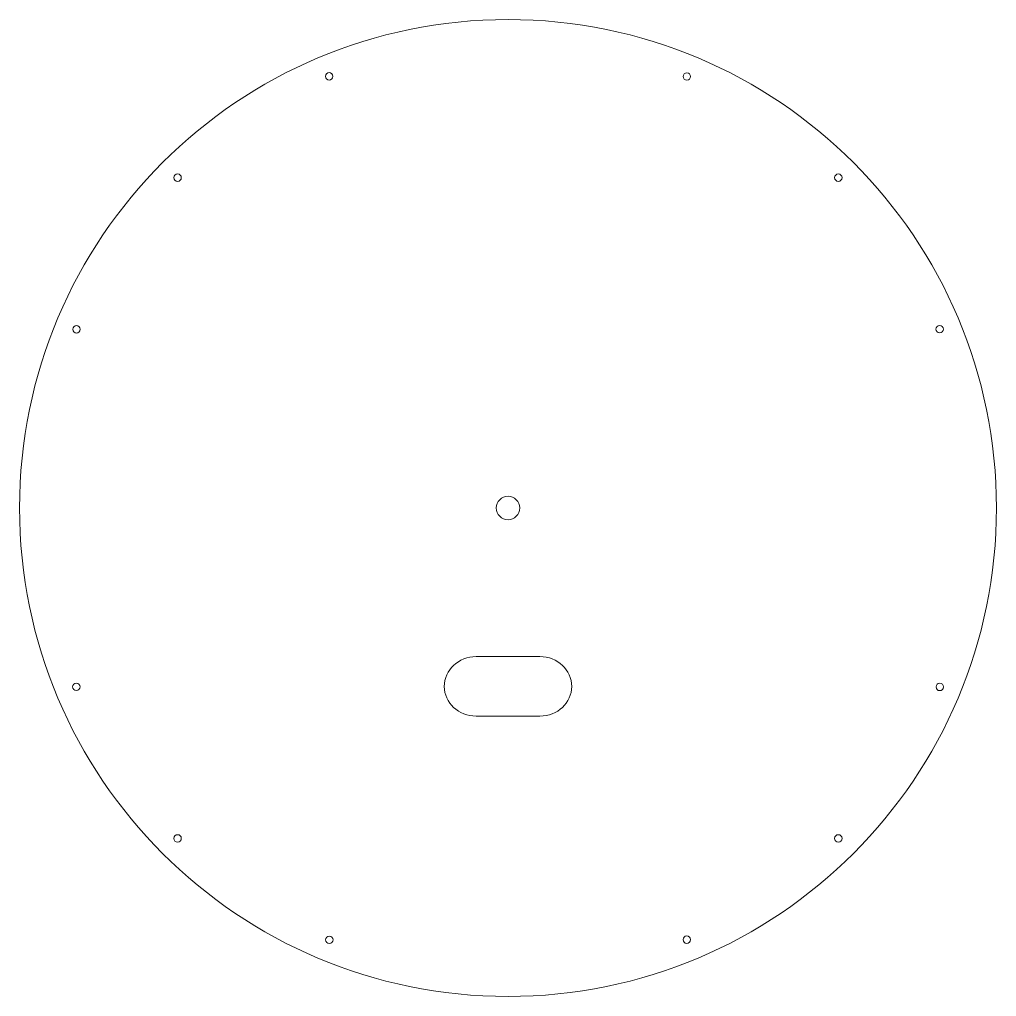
# Model space of a CAD drawing. Header units: millimetres. Extents: x 0 to 460, y 0 to 460.
import ezdxf

# ---------------------------------------------------------------- set-up
doc = ezdxf.new("R2010")
doc.units = ezdxf.units.MM
doc.header["$MEASUREMENT"] = 0
doc.layers.add('_레이어 2', color=7, linetype='Continuous', lineweight=0)

# ---------------------------------------------------------------- blocks, each defined once
blk = doc.blocks.new('Block_2')
at = {"layer": '_레이어 2', "color": 250, "lineweight": 18, "true_color": 0x231815}
for centre, radius in [((230.09, 230.09), 230), ((145.88, 433.34), 1.75), ((314.33, 433.28), 1.75), ((74.51, 385.65), 1.75), ((385.64, 385.65), 1.75), ((26.89, 314.22), 1.75), ((433.33, 314.28), 1.75), ((26.82, 145.9), 1.75), ((433.39, 145.83), 1.75), ((74.51, 74.52), 1.75), ((385.64, 74.52), 1.75), ((145.95, 26.77), 1.75), ((314.27, 26.84), 1.75)]:
    blk.add_circle(centre, radius, dxfattribs=at)
blk = doc.blocks.new('Block_1')
at = {"layer": '_레이어 2', "color": 250, "lineweight": 18, "true_color": 0x231815}
blk.add_circle((230.09, 230.09), 5.5, dxfattribs=at)
blk.add_open_spline([(245.09, 160.09), (245.09, 160.09), (215.09, 160.09), (215.09, 160.09), (206.81, 160.09), (200.09, 153.82), (200.09, 146.09), (200.09, 138.36), (206.81, 132.09), (215.09, 132.09), (215.09, 132.09), (245.09, 132.09), (245.09, 132.09), (253.38, 132.09), (260.09, 138.36), (260.09, 146.09), (260.09, 153.82), (253.38, 160.09), (245.09, 160.09)], degree=3, knots=[0, 0, 0, 0, 1, 1, 1, 2, 2, 2, 3, 3, 3, 4, 4, 4, 5, 5, 5, 6, 6, 6, 6], dxfattribs=at)
at = {"layer": '_레이어 2'}
blk.add_blockref('Block_2', (0, 0), dxfattribs=at)
blk = doc.blocks.new('Block_0')
at = {"layer": '_레이어 2'}
blk.add_blockref('Block_1', (0, 0), dxfattribs=at)

msp = doc.modelspace()

# ---------------------------------------------------------------- block references
at = {"layer": '_레이어 2'}
msp.add_blockref('Block_0', (0, 0), dxfattribs=at)

doc.saveas('drawing.dxf')
